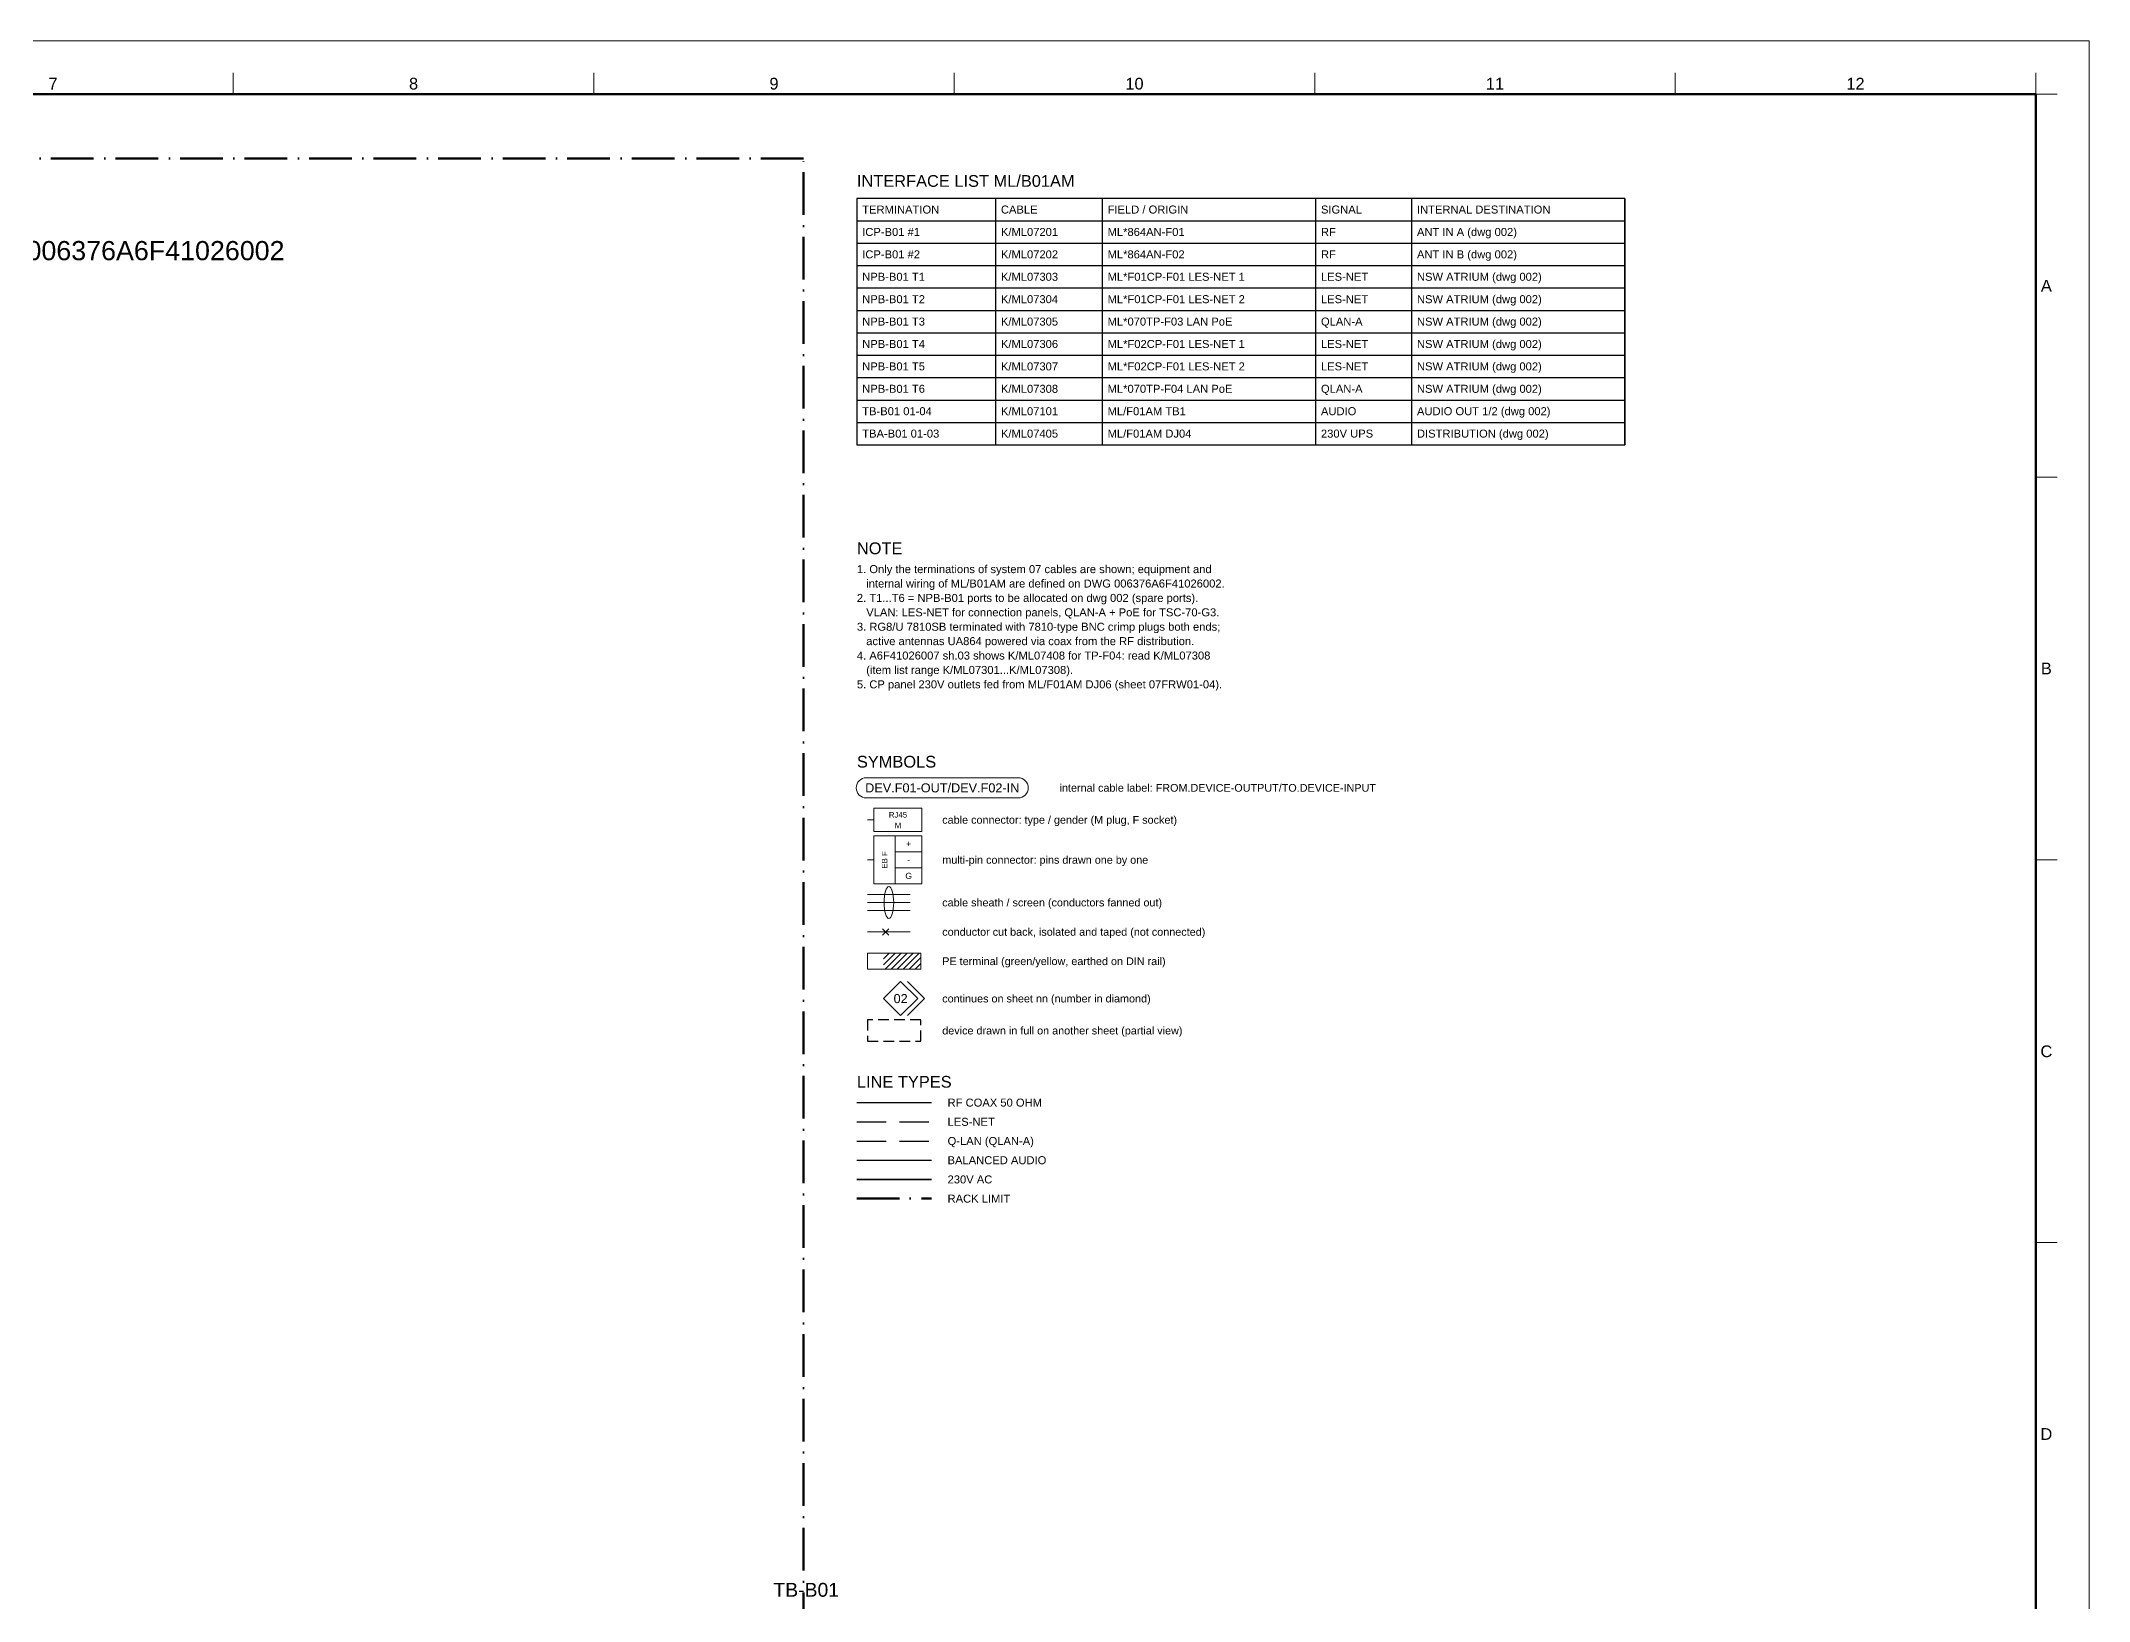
# Model space of a CAD drawing. Header units: millimetres. Extents: x 0 to 841, y 0 to 594.
# Drawn here: x 457 to 841, y 301.6 to 594 of the extents above; entities that cross this region are included whole.
import ezdxf
from ezdxf.enums import TextEntityAlignment as Align

# ---------------------------------------------------------------- set-up
doc = ezdxf.new("R2010")
doc.units = ezdxf.units.MM
for name, pattern in [('AV_DASHDOT', [12, 8, -2, 0, -2]), ('AV_DASHED', [8, 5.5, -2.5]), ('AV_HIDDEN', [3, 2, -1])]:
    doc.linetypes.add(name, pattern=pattern)
for name, color, linetype, lineweight in [('AV-CONN', 7, 'Continuous', 18), ('AV-LABEL', 7, 'Continuous', 18), ('AV-NOTE', 7, 'Continuous', 18), ('AV-TB', 7, 'Continuous', 18), ('AV-TEXT', 7, 'Continuous', 18), ('AV-TEXT-DEV', 7, 'Continuous', 18), ('W-AUDIO', 7, 'Continuous', 25)]:
    doc.layers.add(name, color=color, linetype=linetype, lineweight=lineweight)
for name, color, linetype, lineweight, true_color in [('AV-DEVICE-REF', 7, 'AV_HIDDEN', 25, 0x4682ff), ('AV-FRAME', 7, 'Continuous', 70, 0x7800ff), ('AV-RACK', 7, 'AV_DASHDOT', 50, 0xff00ff), ('AV-TITLE', 7, 'Continuous', 25, 0x7800ff), ('AV-XREF', 7, 'Continuous', 18, 0x00af00), ('AV-ZONE', 7, 'Continuous', 18, 0x7800ff), ('W-LESNET', 7, 'AV_DASHED', 25, 0x00a0eb), ('W-POWER', 7, 'Continuous', 35, 0xeb8c00), ('W-QLAN', 7, 'AV_DASHED', 25, 0x6ebe00), ('W-RF', 7, 'Continuous', 25, 0x0000ff)]:
    doc.layers.add(name, color=color, linetype=linetype, lineweight=lineweight, true_color=true_color)
doc.styles.add('AV', font='arial.ttf')

msp = doc.modelspace()

# ---------------------------------------------------------------- hatches: boundary and pattern name
at = {"layer": 'AV-TB', "true_color": 0x009600}
h = msp.add_hatch(dxfattribs=at)
h.set_pattern_fill('ANSI31', scale=0.25)
h.paths.add_polyline_path([(615, 420), (622, 420), (622, 423), (615, 423)])

# ---------------------------------------------------------------- linework, layer by layer
at = {"layer": 'AV-CONN'}
for p, q in [((612, 448), (613.2, 448)), ((612, 440.5), (613.2, 440.5)), ((612, 434), (620, 434)), ((612, 432.5), (620, 432.5)), ((612, 431), (620, 431)), ((612, 427), (620, 427)), ((614.8, 426.4), (616, 427.6)), ((614.8, 427.6), (616, 426.4))]:
    msp.add_line(p, q, dxfattribs=at)
for points in [[(613.2, 445.8), (622.2, 445.8), (622.2, 450.2), (613.2, 450.2)], [(613.2, 436), (617.2, 436), (617.2, 445), (613.2, 445)], [(617.2, 442), (622.2, 442), (622.2, 445), (617.2, 445)], [(617.2, 439), (622.2, 439), (622.2, 442), (617.2, 442)], [(617.2, 436), (622.2, 436), (622.2, 439), (617.2, 439)]]:
    msp.add_lwpolyline(points, close=True, dxfattribs=at)
msp.add_ellipse((616, 432.5), major_axis=(0, 3), ratio=0.3, dxfattribs=at)
at = {"layer": 'AV-DEVICE-REF'}
msp.add_lwpolyline([(612, 406.5), (622, 406.5), (622, 410.5), (612, 410.5)], close=True, dxfattribs=at)
at = {"layer": 'AV-FRAME'}
msp.add_lwpolyline([(20, 10), (831, 10), (831, 584), (20, 584)], close=True, dxfattribs=at)
at = {"layer": 'AV-LABEL'}
msp.add_lwpolyline([(611.77, 452.1), (640.23, 452.1, 1), (640.23, 455.9), (611.77, 455.9, 1)], format="xyb", close=True, dxfattribs=at)
at = {"layer": 'AV-RACK'}
msp.add_line((610, 377), (624, 377), dxfattribs=at)
msp.add_lwpolyline([(300, 150), (600, 150), (600, 572), (300, 572)], close=True, dxfattribs=at)
at = {"layer": 'AV-TB'}
msp.add_lwpolyline([(612, 420), (622, 420), (622, 423), (612, 423)], close=True, dxfattribs=at)
at = {"layer": 'AV-TITLE'}
for p, q in [((636, 564.5), (636, 518.3)), ((656, 564.5), (656, 518.3)), ((696, 564.5), (696, 518.3)), ((714, 564.5), (714, 518.3)), ((754, 564.5), (754, 518.3)), ((610, 560.3), (754, 560.3)), ((610, 556.1), (754, 556.1)), ((610, 551.9), (754, 551.9)), ((610, 547.7), (754, 547.7)), ((610, 543.5), (754, 543.5)), ((610, 539.3), (754, 539.3)), ((610, 535.1), (754, 535.1)), ((610, 530.9), (754, 530.9)), ((610, 526.7), (754, 526.7)), ((610, 522.5), (754, 522.5))]:
    msp.add_line(p, q, dxfattribs=at)
msp.add_lwpolyline([(610, 518.3), (754, 518.3), (754, 564.5), (610, 564.5)], close=True, dxfattribs=at)
at = {"layer": 'AV-XREF'}
msp.add_lwpolyline([(615, 414.5), (618.2, 417.7), (621.4, 414.5), (618.2, 411.3)], close=True, dxfattribs=at)
msp.add_lwpolyline([(619.5, 417.7), (622.7, 414.5), (619.5, 411.3)], dxfattribs=at)
at = {"layer": 'AV-ZONE'}
for p, q in [((493.08, 584), (493.08, 588)), ((560.67, 584), (560.67, 588)), ((628.25, 584), (628.25, 588)), ((695.83, 584), (695.83, 588)), ((763.42, 584), (763.42, 588)), ((831, 584), (831, 588)), ((831, 584), (835, 584)), ((831, 512.25), (835, 512.25)), ((831, 440.5), (835, 440.5)), ((831, 368.75), (835, 368.75))]:
    msp.add_line(p, q, dxfattribs=at)
at = {"layer": 'AV-ZONE', "lineweight": 13}
msp.add_lwpolyline([(0, 0), (841, 0), (841, 594), (0, 594)], close=True, dxfattribs=at)
at = {"layer": 'W-AUDIO'}
msp.add_line((610, 384.2), (624, 384.2), dxfattribs=at)
at = {"layer": 'W-LESNET'}
msp.add_line((610, 391.4), (624, 391.4), dxfattribs=at)
at = {"layer": 'W-POWER'}
msp.add_line((610, 380.6), (624, 380.6), dxfattribs=at)
at = {"layer": 'W-QLAN'}
msp.add_line((610, 387.8), (624, 387.8), dxfattribs=at)
at = {"layer": 'W-RF'}
msp.add_line((610, 395), (624, 395), dxfattribs=at)

# ---------------------------------------------------------------- texts
at = {"layer": 'AV-CONN', "style": 'AV'}
for s, height, p in [('RJ45', 1.05, (617.7, 448.95)), ('M', 1.05, (617.7, 446.95)), ('+', 1.15, (619.7, 443.5)), ('G', 1.15, (619.7, 437.5)), ('-', 1.15, (619.7, 440.5))]:
    msp.add_text(s, height=height, dxfattribs=at).set_placement(p, align=Align.MIDDLE_CENTER)
msp.add_text('EB F', height=1.05, rotation=90, dxfattribs=at).set_placement((615.2, 440.5), align=Align.MIDDLE_CENTER)
at = {"layer": 'AV-LABEL', "style": 'AV'}
msp.add_text('DEV.F01-OUT/DEV.F02-IN', height=1.7, dxfattribs=at).set_placement((626, 454), align=Align.MIDDLE_CENTER)
at = {"layer": 'AV-NOTE', "style": 'AV'}
for s, p in [('1. Only the terminations of system 07 cables are shown; equipment and', (610, 495)), ('   internal wiring of ML/B01AM are defined on DWG 006376A6F41026002.', (610, 492.3)), ('2. T1...T6 = NPB-B01 ports to be allocated on dwg 002 (spare ports).', (610, 489.6)), ('   VLAN: LES-NET for connection panels, QLAN-A + PoE for TSC-70-G3.', (610, 486.9)), ('3. RG8/U 7810SB terminated with 7810-type BNC crimp plugs both ends;', (610, 484.2)), ('   active antennas UA864 powered via coax from the RF distribution.', (610, 481.5)), ('4. A6F41026007 sh.03 shows K/ML07408 for TP-F04: read K/ML07308', (610, 478.8)), ('   (item list range K/ML07301...K/ML07308).', (610, 476.1)), ('5. CP panel 230V outlets fed from ML/F01AM DJ06 (sheet 07FRW01-04).', (610, 473.4))]:
    msp.add_text(s, height=1.5, dxfattribs=at).set_placement(p, align=Align.MIDDLE_LEFT)
at = {"layer": 'AV-TEXT', "style": 'AV'}
msp.add_text('INTERFACE LIST ML/B01AM', height=2.2, dxfattribs=at).set_placement((610, 566), align=Align.BOTTOM_LEFT)
at = {"layer": 'AV-TEXT', "true_color": 0x7800ff, "style": 'AV'}
for s, p in [('TERMINATION', (611, 562.4)), ('CABLE', (637, 562.4)), ('FIELD / ORIGIN', (657, 562.4)), ('SIGNAL', (697, 562.4)), ('INTERNAL DESTINATION', (715, 562.4))]:
    msp.add_text(s, height=1.5, dxfattribs=at).set_placement(p, align=Align.MIDDLE_LEFT)
at = {"layer": 'AV-TEXT', "style": 'AV'}
for s, height, p in [('ICP-B01 #1', 1.5, (611, 558.2)), ('K/ML07201', 1.5, (637, 558.2)), ('ML*864AN-F01', 1.5, (657, 558.2)), ('RF', 1.5, (697, 558.2)), ('ANT IN A (dwg 002)', 1.5, (715, 558.2)), ('ICP-B01 #2', 1.5, (611, 554)), ('K/ML07202', 1.5, (637, 554)), ('ML*864AN-F02', 1.5, (657, 554)), ('RF', 1.5, (697, 554)), ('ANT IN B (dwg 002)', 1.5, (715, 554)), ('NPB-B01 T1', 1.5, (611, 549.8)), ('K/ML07303', 1.5, (637, 549.8)), ('ML*F01CP-F01 LES-NET 1', 1.5, (657, 549.8)), ('LES-NET', 1.5, (697, 549.8)), ('NSW ATRIUM (dwg 002)', 1.5, (715, 549.8)), ('NPB-B01 T2', 1.5, (611, 545.6)), ('K/ML07304', 1.5, (637, 545.6)), ('ML*F01CP-F01 LES-NET 2', 1.5, (657, 545.6)), ('LES-NET', 1.5, (697, 545.6)), ('NSW ATRIUM (dwg 002)', 1.5, (715, 545.6)), ('NPB-B01 T3', 1.5, (611, 541.4)), ('K/ML07305', 1.5, (637, 541.4)), ('ML*070TP-F03 LAN PoE', 1.5, (657, 541.4)), ('QLAN-A', 1.5, (697, 541.4)), ('NSW ATRIUM (dwg 002)', 1.5, (715, 541.4)), ('NPB-B01 T4', 1.5, (611, 537.2)), ('K/ML07306', 1.5, (637, 537.2)), ('ML*F02CP-F01 LES-NET 1', 1.5, (657, 537.2)), ('LES-NET', 1.5, (697, 537.2)), ('NSW ATRIUM (dwg 002)', 1.5, (715, 537.2)), ('NPB-B01 T5', 1.5, (611, 533)), ('K/ML07307', 1.5, (637, 533)), ('ML*F02CP-F01 LES-NET 2', 1.5, (657, 533)), ('LES-NET', 1.5, (697, 533)), ('NSW ATRIUM (dwg 002)', 1.5, (715, 533)), ('NPB-B01 T6', 1.5, (611, 528.8)), ('K/ML07308', 1.5, (637, 528.8)), ('ML*070TP-F04 LAN PoE', 1.5, (657, 528.8)), ('QLAN-A', 1.5, (697, 528.8)), ('NSW ATRIUM (dwg 002)', 1.5, (715, 528.8)), ('TB-B01 01-04', 1.5, (611, 524.6)), ('K/ML07101', 1.5, (637, 524.6)), ('ML/F01AM TB1', 1.5, (657, 524.6)), ('AUDIO', 1.5, (697, 524.6)), ('AUDIO OUT 1/2 (dwg 002)', 1.5, (715, 524.6)), ('TBA-B01 01-03', 1.5, (611, 520.4)), ('K/ML07405', 1.5, (637, 520.4)), ('ML/F01AM DJ04', 1.5, (657, 520.4)), ('230V UPS', 1.5, (697, 520.4)), ('DISTRIBUTION (dwg 002)', 1.5, (715, 520.4)), ('internal cable label: FROM.DEVICE-OUTPUT/TO.DEVICE-INPUT', 1.45, (648, 454)), ('cable connector: type / gender (M plug, F socket)', 1.45, (626, 448)), ('multi-pin connector: pins drawn one by one', 1.45, (626, 440.5)), ('cable sheath / screen (conductors fanned out)', 1.45, (626, 432.5)), ('conductor cut back, isolated and taped (not connected)', 1.45, (626, 427)), ('PE terminal (green/yellow, earthed on DIN rail)', 1.45, (626, 421.5)), ('continues on sheet nn (number in diamond)', 1.45, (626, 414.5)), ('device drawn in full on another sheet (partial view)', 1.45, (626, 408.5)), ('RF COAX 50 OHM', 1.5, (627, 395)), ('LES-NET', 1.5, (627, 391.4)), ('Q-LAN (QLAN-A)', 1.5, (627, 387.8)), ('BALANCED AUDIO', 1.5, (627, 384.2)), ('230V AC', 1.5, (627, 380.6)), ('RACK LIMIT', 1.5, (627, 377))]:
    msp.add_text(s, height=height, dxfattribs=at).set_placement(p, align=Align.MIDDLE_LEFT)
for s, p in [('NOTE', (610, 500)), ('SYMBOLS', (610, 460)), ('LINE TYPES', (610, 400))]:
    msp.add_text(s, height=2.2, dxfattribs=at).set_placement(p, align=Align.TOP_LEFT)
msp.add_text('02', height=1.7, dxfattribs=at).set_placement((618.2, 414.5), align=Align.MIDDLE_CENTER)
at = {"layer": 'AV-TEXT-DEV', "style": 'AV'}
msp.add_text('INTERFACES OF SYSTEM 07 ONLY - INTERNAL WIRING: DWG 006376A6F41026002', height=3.6, dxfattribs=at).set_placement((304, 556.5), align=Align.TOP_LEFT)
msp.add_text('TB-B01', height=2.6, dxfattribs=at).set_placement((600.5, 301.6), align=Align.BOTTOM_CENTER)
at = {"layer": 'AV-ZONE', "true_color": 0x7800ff, "style": 'AV'}
for s, p in [('7', (459.29, 586)), ('8', (526.88, 586)), ('9', (594.46, 586)), ('10', (662.04, 586)), ('11', (729.62, 586)), ('12', (797.21, 586)), ('A', (833, 548.12)), ('B', (833, 476.38)), ('C', (833, 404.62)), ('D', (833, 332.88))]:
    msp.add_text(s, height=2.2, dxfattribs=at).set_placement(p, align=Align.MIDDLE_CENTER)

doc.saveas('drawing.dxf')
